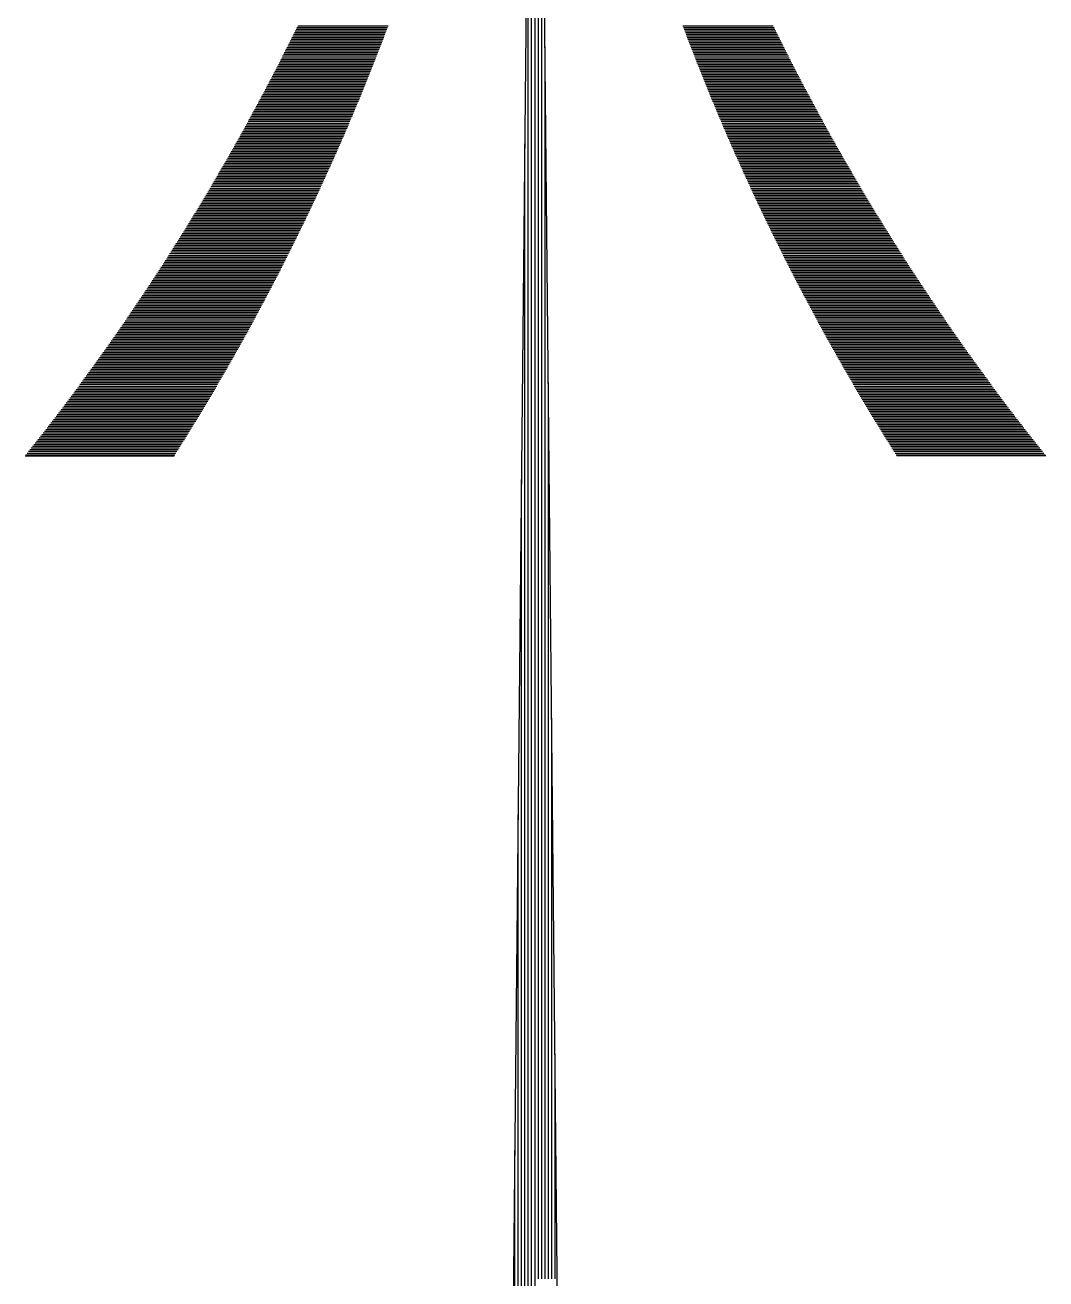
# Model space of a CAD drawing. Extents: x 208781 to 210549, y 749110 to 750610.
# Drawn here: x 210460.93 to 210499.02, y 750216.52 to 750263.3 of the extents above; entities that cross this region are included whole.
import ezdxf

# ---------------------------------------------------------------- set-up
doc = ezdxf.new("R2010")
doc.units = 0
for name, color, linetype in [('TR_GILAYON', 7, 'Continuous'), ('TR_GILYON', 7, 'Continuous'), ('TR_HZ', 7, 'Continuous')]:
    doc.layers.add(name, color=color, linetype=linetype)

# ---------------------------------------------------------------- blocks, each defined once
blk = doc.blocks.new('*X2')
at = {"color": 0}
for p, q in [((-18.289, -138.875), (-16.939, -138.875)), ((-18.28, -138.9), (-16.927, -138.9)), ((-18.271, -138.925), (-16.915, -138.925)), ((-18.261, -138.95), (-16.902, -138.95)), ((-18.252, -138.975), (-16.89, -138.975)), ((-18.242, -139), (-16.878, -139)), ((-18.233, -139.025), (-16.865, -139.025)), ((-18.223, -139.05), (-16.853, -139.05)), ((-18.214, -139.075), (-16.84, -139.075)), ((-18.204, -139.1), (-16.828, -139.1)), ((-18.194, -139.125), (-16.815, -139.125)), ((-18.185, -139.15), (-16.803, -139.15)), ((-18.175, -139.175), (-16.79, -139.175)), ((-18.166, -139.2), (-16.778, -139.2)), ((-18.156, -139.225), (-16.765, -139.225)), ((-18.146, -139.25), (-16.752, -139.25)), ((-18.136, -139.275), (-16.74, -139.275)), ((-18.127, -139.3), (-16.727, -139.3)), ((-18.117, -139.325), (-16.714, -139.325)), ((-18.107, -139.35), (-16.702, -139.35)), ((-18.097, -139.375), (-16.689, -139.375)), ((-18.087, -139.4), (-16.676, -139.4)), ((-18.078, -139.425), (-16.663, -139.425)), ((-18.068, -139.45), (-16.65, -139.45)), ((-18.058, -139.475), (-16.637, -139.475)), ((-18.048, -139.5), (-16.625, -139.5)), ((-18.038, -139.525), (-16.612, -139.525)), ((-18.028, -139.55), (-16.599, -139.55)), ((-18.018, -139.575), (-16.586, -139.575)), ((-18.008, -139.6), (-16.573, -139.6)), ((-17.998, -139.625), (-16.56, -139.625)), ((-17.988, -139.65), (-16.547, -139.65)), ((-17.978, -139.675), (-16.534, -139.675)), ((-17.968, -139.7), (-16.521, -139.7)), ((-17.958, -139.725), (-16.507, -139.725)), ((-17.947, -139.75), (-16.494, -139.75)), ((-17.937, -139.775), (-16.481, -139.775)), ((-17.927, -139.8), (-16.468, -139.8)), ((-17.917, -139.825), (-16.455, -139.825)), ((-17.907, -139.85), (-16.441, -139.85)), ((-17.896, -139.875), (-16.428, -139.875)), ((-17.886, -139.9), (-16.415, -139.9)), ((-17.876, -139.925), (-16.401, -139.925)), ((-17.865, -139.95), (-16.388, -139.95)), ((-17.855, -139.975), (-16.375, -139.975)), ((-17.845, -140), (-16.361, -140)), ((-17.834, -140.025), (-16.348, -140.025)), ((-17.824, -140.05), (-16.334, -140.05)), ((-17.813, -140.075), (-16.321, -140.075)), ((-17.803, -140.1), (-16.307, -140.1)), ((-17.792, -140.125), (-16.294, -140.125)), ((-17.782, -140.15), (-16.28, -140.15)), ((-17.771, -140.175), (-16.267, -140.175)), ((-17.761, -140.2), (-16.253, -140.2)), ((-17.75, -140.225), (-16.24, -140.225)), ((-17.74, -140.25), (-16.226, -140.25)), ((-17.729, -140.275), (-16.212, -140.275)), ((-17.718, -140.3), (-16.198, -140.3)), ((-17.708, -140.325), (-16.185, -140.325)), ((-17.697, -140.35), (-16.171, -140.35)), ((-17.686, -140.375), (-16.157, -140.375)), ((-17.676, -140.4), (-16.143, -140.4)), ((-17.665, -140.425), (-16.129, -140.425)), ((-17.654, -140.45), (-16.116, -140.45)), ((-17.643, -140.475), (-16.102, -140.475)), ((-17.632, -140.5), (-16.088, -140.5)), ((-17.622, -140.525), (-16.074, -140.525)), ((-17.611, -140.55), (-16.06, -140.55)), ((-17.6, -140.575), (-16.046, -140.575)), ((-17.589, -140.6), (-16.032, -140.6)), ((-17.578, -140.625), (-16.018, -140.625)), ((-17.567, -140.65), (-16.004, -140.65)), ((-17.556, -140.675), (-15.989, -140.675)), ((-17.545, -140.7), (-15.975, -140.7)), ((-17.534, -140.725), (-15.961, -140.725)), ((-17.523, -140.75), (-15.947, -140.75)), ((-17.512, -140.775), (-15.933, -140.775)), ((-17.501, -140.8), (-15.918, -140.8)), ((-17.489, -140.825), (-15.904, -140.825)), ((-17.478, -140.85), (-15.89, -140.85)), ((-17.467, -140.875), (-15.875, -140.875)), ((-17.456, -140.9), (-15.861, -140.9)), ((-17.445, -140.925), (-15.847, -140.925)), ((-17.433, -140.95), (-15.832, -140.95)), ((-17.422, -140.975), (-15.818, -140.975)), ((-17.411, -141), (-15.803, -141)), ((-17.399, -141.025), (-15.789, -141.025)), ((-17.388, -141.05), (-15.774, -141.05)), ((-17.377, -141.075), (-15.76, -141.075)), ((-17.365, -141.1), (-15.745, -141.1)), ((-17.354, -141.125), (-15.731, -141.125)), ((-17.343, -141.15), (-15.716, -141.15)), ((-17.331, -141.175), (-15.701, -141.175)), ((-17.32, -141.2), (-15.687, -141.2)), ((-17.308, -141.225), (-15.672, -141.225)), ((-17.296, -141.25), (-15.657, -141.25)), ((-17.285, -141.275), (-15.642, -141.275)), ((-17.273, -141.3), (-15.627, -141.3)), ((-17.262, -141.325), (-15.613, -141.325)), ((-17.25, -141.35), (-15.598, -141.35)), ((-17.238, -141.375), (-15.583, -141.375)), ((-17.227, -141.4), (-15.568, -141.4)), ((-17.215, -141.425), (-15.553, -141.425)), ((-17.203, -141.45), (-15.538, -141.45)), ((-17.192, -141.475), (-15.523, -141.475)), ((-17.18, -141.5), (-15.508, -141.5)), ((-17.168, -141.525), (-15.493, -141.525)), ((-17.156, -141.55), (-15.478, -141.55)), ((-17.144, -141.575), (-15.463, -141.575)), ((-17.132, -141.6), (-15.448, -141.6)), ((-17.121, -141.625), (-15.432, -141.625)), ((-17.109, -141.65), (-15.417, -141.65)), ((-17.097, -141.675), (-15.402, -141.675)), ((-17.085, -141.7), (-15.387, -141.7)), ((-17.073, -141.725), (-15.371, -141.725)), ((-17.061, -141.75), (-15.356, -141.75)), ((-17.049, -141.775), (-15.341, -141.775)), ((-17.037, -141.8), (-15.325, -141.8)), ((-17.024, -141.825), (-15.31, -141.825)), ((-17.012, -141.85), (-15.295, -141.85)), ((-17, -141.875), (-15.279, -141.875)), ((-16.988, -141.9), (-15.264, -141.9)), ((-16.976, -141.925), (-15.248, -141.925)), ((-16.964, -141.95), (-15.232, -141.95)), ((-16.951, -141.975), (-15.217, -141.975)), ((-16.939, -142), (-15.201, -142)), ((-16.927, -142.025), (-15.186, -142.025)), ((-16.915, -142.05), (-15.17, -142.05)), ((-16.902, -142.075), (-15.154, -142.075)), ((-16.89, -142.1), (-15.139, -142.1)), ((-16.877, -142.125), (-15.123, -142.125)), ((-16.865, -142.15), (-15.107, -142.15)), ((-16.853, -142.175), (-15.091, -142.175)), ((-16.84, -142.2), (-15.075, -142.2)), ((-16.828, -142.225), (-15.059, -142.225)), ((-16.815, -142.25), (-15.044, -142.25)), ((-16.803, -142.275), (-15.028, -142.275)), ((-16.79, -142.3), (-15.012, -142.3)), ((-16.777, -142.325), (-14.996, -142.325)), ((-16.765, -142.35), (-14.98, -142.35)), ((-16.752, -142.375), (-14.964, -142.375)), ((-16.739, -142.4), (-14.947, -142.4)), ((-16.727, -142.425), (-14.931, -142.425)), ((-16.714, -142.45), (-14.915, -142.45)), ((-16.701, -142.475), (-14.899, -142.475)), ((-16.689, -142.5), (-14.883, -142.5)), ((-16.676, -142.525), (-14.867, -142.525)), ((-16.663, -142.55), (-14.85, -142.55)), ((-16.65, -142.575), (-14.834, -142.575)), ((-16.637, -142.6), (-14.818, -142.6)), ((-16.624, -142.625), (-14.801, -142.625)), ((-16.611, -142.65), (-14.785, -142.65)), ((-16.598, -142.675), (-14.769, -142.675)), ((-16.586, -142.7), (-14.752, -142.7)), ((-16.573, -142.725), (-14.736, -142.725)), ((-16.56, -142.75), (-14.719, -142.75)), ((-16.546, -142.775), (-14.703, -142.775)), ((-16.533, -142.8), (-14.686, -142.8)), ((-16.52, -142.825), (-14.669, -142.825)), ((-16.507, -142.85), (-14.653, -142.85)), ((-16.494, -142.875), (-14.636, -142.875)), ((-16.481, -142.9), (-14.619, -142.9)), ((-16.468, -142.925), (-14.603, -142.925)), ((-16.454, -142.95), (-14.586, -142.95)), ((-16.441, -142.975), (-14.569, -142.975)), ((-16.428, -143), (-14.552, -143)), ((-16.415, -143.025), (-14.535, -143.025)), ((-16.401, -143.05), (-14.519, -143.05)), ((-16.388, -143.075), (-14.502, -143.075)), ((-16.375, -143.1), (-14.485, -143.1)), ((-16.361, -143.125), (-14.468, -143.125)), ((-16.348, -143.15), (-14.451, -143.15)), ((-16.334, -143.175), (-14.434, -143.175)), ((-16.321, -143.2), (-14.417, -143.2)), ((-16.307, -143.225), (-14.4, -143.225)), ((-16.294, -143.25), (-14.382, -143.25)), ((-16.28, -143.275), (-14.365, -143.275)), ((-16.267, -143.3), (-14.348, -143.3)), ((-16.253, -143.325), (-14.331, -143.325)), ((-16.239, -143.35), (-14.314, -143.35)), ((-16.226, -143.375), (-14.296, -143.375)), ((-16.212, -143.4), (-14.279, -143.4)), ((-16.198, -143.425), (-14.262, -143.425)), ((-16.184, -143.45), (-14.244, -143.45)), ((-16.171, -143.475), (-14.227, -143.475)), ((-16.157, -143.5), (-14.209, -143.5)), ((-16.143, -143.525), (-14.192, -143.525)), ((-16.129, -143.55), (-14.174, -143.55)), ((-16.115, -143.575), (-14.157, -143.575)), ((-16.101, -143.6), (-14.139, -143.6)), ((-16.087, -143.625), (-14.122, -143.625)), ((-16.073, -143.65), (-14.104, -143.65)), ((-16.059, -143.675), (-14.086, -143.675)), ((-16.045, -143.7), (-14.069, -143.7)), ((-16.031, -143.725), (-14.051, -143.725)), ((-16.017, -143.75), (-14.033, -143.75)), ((-16.003, -143.775), (-14.015, -143.775)), ((-15.989, -143.8), (-13.997, -143.8)), ((-15.975, -143.825), (-13.979, -143.825)), ((-15.961, -143.85), (-13.962, -143.85)), ((-15.947, -143.875), (-13.944, -143.875)), ((-15.932, -143.9), (-13.926, -143.9)), ((-15.918, -143.925), (-13.908, -143.925)), ((-15.904, -143.95), (-13.89, -143.95)), ((-15.889, -143.975), (-13.871, -143.975)), ((-15.875, -144), (-13.853, -144)), ((-15.861, -144.025), (-13.835, -144.025)), ((-15.846, -144.05), (-13.817, -144.05)), ((-15.832, -144.075), (-13.799, -144.075)), ((-15.817, -144.1), (-13.781, -144.1)), ((-15.803, -144.125), (-13.762, -144.125)), ((-15.788, -144.15), (-13.744, -144.15)), ((-15.774, -144.175), (-13.726, -144.175)), ((-15.759, -144.2), (-13.707, -144.2)), ((-15.745, -144.225), (-13.689, -144.225)), ((-15.73, -144.25), (-13.67, -144.25)), ((-15.715, -144.275), (-13.652, -144.275)), ((-15.701, -144.3), (-13.633, -144.3)), ((-15.686, -144.325), (-13.615, -144.325)), ((-15.671, -144.35), (-13.596, -144.35)), ((-15.657, -144.375), (-13.578, -144.375)), ((-15.642, -144.4), (-13.559, -144.4)), ((-15.627, -144.425), (-13.54, -144.425)), ((-15.612, -144.45), (-13.521, -144.45)), ((-15.597, -144.475), (-13.503, -144.475)), ((-15.582, -144.5), (-13.484, -144.5)), ((-15.567, -144.525), (-13.465, -144.525)), ((-15.553, -144.55), (-13.446, -144.55)), ((-15.538, -144.575), (-13.427, -144.575)), ((-15.523, -144.6), (-13.408, -144.6)), ((-15.507, -144.625), (-13.389, -144.625)), ((-15.492, -144.65), (-13.37, -144.65)), ((-15.477, -144.675), (-13.351, -144.675)), ((-15.462, -144.7), (-13.332, -144.7)), ((-15.447, -144.725), (-13.313, -144.725)), ((-15.432, -144.75), (-13.294, -144.75)), ((-15.417, -144.775), (-13.275, -144.775)), ((-15.401, -144.8), (-13.256, -144.8)), ((-15.386, -144.825), (-13.236, -144.825)), ((-15.371, -144.85), (-13.217, -144.85)), ((-15.355, -144.875), (-13.198, -144.875)), ((-15.34, -144.9), (-13.178, -144.9)), ((-15.325, -144.925), (-13.159, -144.925)), ((-15.309, -144.95), (-13.139, -144.95)), ((-15.294, -144.975), (-13.12, -144.975)), ((-15.278, -145), (-13.1, -145)), ((-15.263, -145.025), (-13.081, -145.025)), ((-15.247, -145.05), (-13.061, -145.05)), ((-15.232, -145.075), (-13.042, -145.075)), ((-15.216, -145.1), (-13.022, -145.1)), ((-15.201, -145.125), (-13.002, -145.125)), ((-15.185, -145.15), (-12.983, -145.15)), ((-15.169, -145.175), (-12.963, -145.175)), ((-15.154, -145.2), (-12.943, -145.2)), ((-15.138, -145.225), (-12.923, -145.225)), ((-15.122, -145.25), (-12.903, -145.25)), ((-15.106, -145.275), (-12.883, -145.275))]:
    blk.add_line(p, q, dxfattribs=at)
blk = doc.blocks.new('*X3')
at = {"color": 0}
for p, q in [((-24.112, -139.025), (-22.745, -139.025)), ((-24.1, -139), (-22.735, -139)), ((-24.088, -138.975), (-22.726, -138.975)), ((-24.075, -138.95), (-22.716, -138.95)), ((-24.063, -138.925), (-22.707, -138.925)), ((-24.051, -138.9), (-22.698, -138.9)), ((-24.038, -138.875), (-22.688, -138.875)), ((-24.2, -139.2), (-22.812, -139.2)), ((-24.187, -139.175), (-22.802, -139.175)), ((-24.175, -139.15), (-22.793, -139.15)), ((-24.162, -139.125), (-22.783, -139.125)), ((-24.15, -139.1), (-22.774, -139.1)), ((-24.137, -139.075), (-22.764, -139.075)), ((-24.125, -139.05), (-22.754, -139.05)), ((-24.302, -139.4), (-22.89, -139.4)), ((-24.289, -139.375), (-22.88, -139.375)), ((-24.276, -139.35), (-22.87, -139.35)), ((-24.263, -139.325), (-22.861, -139.325)), ((-24.251, -139.3), (-22.851, -139.3)), ((-24.238, -139.275), (-22.841, -139.275)), ((-24.225, -139.25), (-22.831, -139.25)), ((-24.213, -139.225), (-22.822, -139.225)), ((-24.392, -139.575), (-22.96, -139.575)), ((-24.379, -139.55), (-22.95, -139.55)), ((-24.366, -139.525), (-22.94, -139.525)), ((-24.353, -139.5), (-22.93, -139.5)), ((-24.34, -139.475), (-22.92, -139.475)), ((-24.327, -139.45), (-22.91, -139.45)), ((-24.314, -139.425), (-22.9, -139.425)), ((-24.497, -139.775), (-23.04, -139.775)), ((-24.483, -139.75), (-23.03, -139.75)), ((-24.47, -139.725), (-23.02, -139.725)), ((-24.457, -139.7), (-23.01, -139.7)), ((-24.444, -139.675), (-23, -139.675)), ((-24.431, -139.65), (-22.99, -139.65)), ((-24.418, -139.625), (-22.98, -139.625)), ((-24.405, -139.6), (-22.97, -139.6)), ((-24.589, -139.95), (-23.112, -139.95)), ((-24.576, -139.925), (-23.102, -139.925)), ((-24.563, -139.9), (-23.092, -139.9)), ((-24.549, -139.875), (-23.081, -139.875)), ((-24.536, -139.85), (-23.071, -139.85)), ((-24.523, -139.825), (-23.061, -139.825)), ((-24.51, -139.8), (-23.051, -139.8)), ((-24.697, -140.15), (-23.196, -140.15)), ((-24.684, -140.125), (-23.185, -140.125)), ((-24.67, -140.1), (-23.175, -140.1)), ((-24.657, -140.075), (-23.164, -140.075)), ((-24.643, -140.05), (-23.154, -140.05)), ((-24.63, -140.025), (-23.143, -140.025)), ((-24.616, -140), (-23.133, -140)), ((-24.603, -139.975), (-23.123, -139.975)), ((-24.793, -140.325), (-23.27, -140.325)), ((-24.779, -140.3), (-23.259, -140.3)), ((-24.765, -140.275), (-23.249, -140.275)), ((-24.752, -140.25), (-23.238, -140.25)), ((-24.738, -140.225), (-23.227, -140.225)), ((-24.724, -140.2), (-23.217, -140.2)), ((-24.711, -140.175), (-23.206, -140.175)), ((-24.904, -140.525), (-23.356, -140.525)), ((-24.89, -140.5), (-23.345, -140.5)), ((-24.876, -140.475), (-23.334, -140.475)), ((-24.862, -140.45), (-23.324, -140.45)), ((-24.848, -140.425), (-23.313, -140.425)), ((-24.834, -140.4), (-23.302, -140.4)), ((-24.82, -140.375), (-23.291, -140.375)), ((-24.807, -140.35), (-23.281, -140.35)), ((-25.002, -140.7), (-23.433, -140.7)), ((-24.988, -140.675), (-23.422, -140.675)), ((-24.974, -140.65), (-23.411, -140.65)), ((-24.96, -140.625), (-23.4, -140.625)), ((-24.946, -140.6), (-23.389, -140.6)), ((-24.932, -140.575), (-23.378, -140.575)), ((-24.918, -140.55), (-23.367, -140.55)), ((-25.116, -140.9), (-23.522, -140.9)), ((-25.102, -140.875), (-23.511, -140.875)), ((-25.088, -140.85), (-23.499, -140.85)), ((-25.073, -140.825), (-23.488, -140.825)), ((-25.059, -140.8), (-23.477, -140.8)), ((-25.045, -140.775), (-23.466, -140.775)), ((-25.031, -140.75), (-23.455, -140.75)), ((-25.016, -140.725), (-23.444, -140.725)), ((-25.218, -141.075), (-23.601, -141.075)), ((-25.203, -141.05), (-23.589, -141.05)), ((-25.189, -141.025), (-23.578, -141.025)), ((-25.174, -141), (-23.567, -141)), ((-25.16, -140.975), (-23.555, -140.975)), ((-25.145, -140.95), (-23.544, -140.95)), ((-25.131, -140.925), (-23.533, -140.925)), ((-25.335, -141.275), (-23.693, -141.275)), ((-25.32, -141.25), (-23.681, -141.25)), ((-25.306, -141.225), (-23.67, -141.225)), ((-25.291, -141.2), (-23.658, -141.2)), ((-25.276, -141.175), (-23.647, -141.175)), ((-25.262, -141.15), (-23.635, -141.15)), ((-25.247, -141.125), (-23.624, -141.125)), ((-25.232, -141.1), (-23.612, -141.1)), ((-25.44, -141.45), (-23.774, -141.45)), ((-25.425, -141.425), (-23.763, -141.425)), ((-25.41, -141.4), (-23.751, -141.4)), ((-25.395, -141.375), (-23.739, -141.375)), ((-25.38, -141.35), (-23.727, -141.35)), ((-25.365, -141.325), (-23.716, -141.325)), ((-25.35, -141.3), (-23.704, -141.3)), ((-25.56, -141.65), (-23.869, -141.65)), ((-25.545, -141.625), (-23.857, -141.625)), ((-25.53, -141.6), (-23.845, -141.6)), ((-25.515, -141.575), (-23.833, -141.575)), ((-25.5, -141.55), (-23.821, -141.55)), ((-25.485, -141.525), (-23.81, -141.525)), ((-25.47, -141.5), (-23.798, -141.5)), ((-25.455, -141.475), (-23.786, -141.475)), ((-25.668, -141.825), (-23.953, -141.825)), ((-25.652, -141.8), (-23.941, -141.8)), ((-25.637, -141.775), (-23.929, -141.775)), ((-25.622, -141.75), (-23.917, -141.75)), ((-25.606, -141.725), (-23.905, -141.725)), ((-25.591, -141.7), (-23.893, -141.7)), ((-25.576, -141.675), (-23.881, -141.675)), ((-25.792, -142.025), (-24.051, -142.025)), ((-25.776, -142), (-24.038, -142)), ((-25.761, -141.975), (-24.026, -141.975)), ((-25.745, -141.95), (-24.014, -141.95)), ((-25.73, -141.925), (-24.002, -141.925)), ((-25.714, -141.9), (-23.99, -141.9)), ((-25.699, -141.875), (-23.977, -141.875)), ((-25.683, -141.85), (-23.965, -141.85)), ((-25.902, -142.2), (-24.137, -142.2)), ((-25.886, -142.175), (-24.125, -142.175)), ((-25.871, -142.15), (-24.113, -142.15)), ((-25.855, -142.125), (-24.1, -142.125)), ((-25.839, -142.1), (-24.088, -142.1)), ((-25.823, -142.075), (-24.075, -142.075)), ((-25.808, -142.05), (-24.063, -142.05)), ((-26.03, -142.4), (-24.238, -142.4)), ((-26.014, -142.375), (-24.225, -142.375)), ((-25.998, -142.35), (-24.213, -142.35)), ((-25.982, -142.325), (-24.2, -142.325)), ((-25.966, -142.3), (-24.188, -142.3)), ((-25.95, -142.275), (-24.175, -142.275)), ((-25.934, -142.25), (-24.162, -142.25)), ((-25.918, -142.225), (-24.15, -142.225)), ((-26.144, -142.575), (-24.327, -142.575)), ((-26.127, -142.55), (-24.315, -142.55)), ((-26.111, -142.525), (-24.302, -142.525)), ((-26.095, -142.5), (-24.289, -142.5)), ((-26.079, -142.475), (-24.276, -142.475)), ((-26.062, -142.45), (-24.264, -142.45)), ((-26.046, -142.425), (-24.251, -142.425)), ((-26.275, -142.775), (-24.431, -142.775)), ((-26.258, -142.75), (-24.418, -142.75)), ((-26.242, -142.725), (-24.405, -142.725)), ((-26.225, -142.7), (-24.392, -142.7)), ((-26.209, -142.675), (-24.379, -142.675)), ((-26.193, -142.65), (-24.366, -142.65)), ((-26.176, -142.625), (-24.353, -142.625)), ((-26.16, -142.6), (-24.34, -142.6)), ((-26.392, -142.95), (-24.523, -142.95)), ((-26.375, -142.925), (-24.51, -142.925)), ((-26.358, -142.9), (-24.497, -142.9)), ((-26.341, -142.875), (-24.484, -142.875)), ((-26.325, -142.85), (-24.47, -142.85)), ((-26.308, -142.825), (-24.457, -142.825)), ((-26.292, -142.8), (-24.444, -142.8)), ((-26.527, -143.15), (-24.63, -143.15)), ((-26.51, -143.125), (-24.616, -143.125)), ((-26.493, -143.1), (-24.603, -143.1)), ((-26.476, -143.075), (-24.59, -143.075)), ((-26.459, -143.05), (-24.576, -143.05)), ((-26.442, -143.025), (-24.563, -143.025)), ((-26.425, -143), (-24.55, -143)), ((-26.408, -142.975), (-24.536, -142.975)), ((-26.647, -143.325), (-24.725, -143.325)), ((-26.63, -143.3), (-24.711, -143.3)), ((-26.612, -143.275), (-24.697, -143.275)), ((-26.595, -143.25), (-24.684, -143.25)), ((-26.578, -143.225), (-24.67, -143.225)), ((-26.561, -143.2), (-24.657, -143.2)), ((-26.544, -143.175), (-24.643, -143.175)), ((-26.768, -143.5), (-24.821, -143.5)), ((-26.751, -143.475), (-24.807, -143.475)), ((-26.733, -143.45), (-24.793, -143.45)), ((-26.716, -143.425), (-24.779, -143.425)), ((-26.699, -143.4), (-24.766, -143.4)), ((-26.681, -143.375), (-24.752, -143.375)), ((-26.664, -143.35), (-24.738, -143.35)), ((-26.909, -143.7), (-24.932, -143.7)), ((-26.891, -143.675), (-24.918, -143.675)), ((-26.874, -143.65), (-24.904, -143.65)), ((-26.856, -143.625), (-24.89, -143.625)), ((-26.838, -143.6), (-24.876, -143.6)), ((-26.821, -143.575), (-24.862, -143.575)), ((-26.803, -143.55), (-24.848, -143.55)), ((-26.786, -143.525), (-24.835, -143.525)), ((-27.034, -143.875), (-25.031, -143.875)), ((-27.016, -143.85), (-25.017, -143.85)), ((-26.998, -143.825), (-25.003, -143.825)), ((-26.98, -143.8), (-24.988, -143.8)), ((-26.962, -143.775), (-24.974, -143.775)), ((-26.945, -143.75), (-24.96, -143.75)), ((-26.927, -143.725), (-24.946, -143.725)), ((-27.179, -144.075), (-25.146, -144.075)), ((-27.161, -144.05), (-25.131, -144.05)), ((-27.142, -144.025), (-25.117, -144.025)), ((-27.124, -144), (-25.102, -144)), ((-27.106, -143.975), (-25.088, -143.975)), ((-27.088, -143.95), (-25.074, -143.95)), ((-27.07, -143.925), (-25.06, -143.925)), ((-27.052, -143.9), (-25.045, -143.9)), ((-27.307, -144.25), (-25.247, -144.25)), ((-27.289, -144.225), (-25.233, -144.225)), ((-27.27, -144.2), (-25.218, -144.2)), ((-27.252, -144.175), (-25.204, -144.175)), ((-27.234, -144.15), (-25.189, -144.15)), ((-27.215, -144.125), (-25.175, -144.125)), ((-27.197, -144.1), (-25.16, -144.1)), ((-27.456, -144.45), (-25.365, -144.45)), ((-27.437, -144.425), (-25.351, -144.425)), ((-27.419, -144.4), (-25.336, -144.4)), ((-27.4, -144.375), (-25.321, -144.375)), ((-27.381, -144.35), (-25.306, -144.35)), ((-27.363, -144.325), (-25.291, -144.325)), ((-27.344, -144.3), (-25.277, -144.3)), ((-27.326, -144.275), (-25.262, -144.275)), ((-27.588, -144.625), (-25.47, -144.625)), ((-27.569, -144.6), (-25.455, -144.6)), ((-27.55, -144.575), (-25.44, -144.575)), ((-27.531, -144.55), (-25.425, -144.55)), ((-27.512, -144.525), (-25.41, -144.525)), ((-27.494, -144.5), (-25.395, -144.5)), ((-27.475, -144.475), (-25.38, -144.475)), ((-27.741, -144.825), (-25.591, -144.825)), ((-27.722, -144.8), (-25.576, -144.8)), ((-27.703, -144.775), (-25.561, -144.775)), ((-27.684, -144.75), (-25.546, -144.75)), ((-27.664, -144.725), (-25.531, -144.725)), ((-27.645, -144.7), (-25.515, -144.7)), ((-27.626, -144.675), (-25.5, -144.675)), ((-27.607, -144.65), (-25.485, -144.65)), ((-27.877, -145), (-25.699, -145)), ((-27.858, -144.975), (-25.684, -144.975)), ((-27.838, -144.95), (-25.668, -144.95)), ((-27.819, -144.925), (-25.653, -144.925)), ((-27.799, -144.9), (-25.637, -144.9)), ((-27.78, -144.875), (-25.622, -144.875)), ((-27.761, -144.85), (-25.607, -144.85)), ((-28.035, -145.2), (-25.824, -145.2)), ((-28.015, -145.175), (-25.808, -145.175)), ((-27.995, -145.15), (-25.793, -145.15)), ((-27.975, -145.125), (-25.777, -145.125)), ((-27.955, -145.1), (-25.761, -145.1)), ((-27.936, -145.075), (-25.746, -145.075)), ((-27.916, -145.05), (-25.73, -145.05)), ((-27.897, -145.025), (-25.715, -145.025)), ((-28.094, -145.275), (-25.871, -145.275)), ((-28.074, -145.25), (-25.855, -145.25)), ((-28.054, -145.225), (-25.84, -145.225))]:
    blk.add_line(p, q, dxfattribs=at)
blk = doc.blocks.new('ZAFON')
for p, q in [((-20.496, -157.576), (-20.496, -125.608)), ((-20.446, -157.576), (-20.446, -129.168)), ((-20.546, -157.576), (-20.546, -130.616)), ((-20.396, -157.576), (-20.396, -134.178)), ((-20.596, -157.576), (-20.596, -135.625)), ((-20.346, -157.576), (-20.346, -139.188)), ((-20.646, -157.576), (-20.646, -140.634)), ((-20.296, -157.576), (-20.296, -144.198)), ((-20.696, -157.576), (-20.696, -145.643)), ((-20.246, -157.576), (-20.246, -149.208)), ((-20.746, -157.576), (-20.746, -150.651)), ((-20.196, -157.576), (-20.196, -154.219)), ((-20.796, -157.576), (-20.796, -155.66)), ((-20.869, -225.071), (-20.796, -157.576)), ((-20.819, -225.071), (-20.746, -157.576)), ((-20.769, -225.071), (-20.696, -157.576)), ((-20.719, -225.071), (-20.646, -157.576)), ((-20.669, -225.071), (-20.596, -157.576)), ((-20.619, -225.071), (-20.546, -157.576)), ((-20.569, -225.071), (-20.496, -157.576))]:
    blk.add_line(p, q)
at = {"layer": 'TR_GILAYON'}
for p, q in [((-28.108, -145.292), (-25.882, -145.292)), ((-12.87, -145.292), (-15.096, -145.292))]:
    blk.add_line(p, q, dxfattribs=at)
at = {"layer": 'TR_HZ'}
for p, q in [((-21.489, -225.071), (-20.491, -125.125)), ((-19.489, -225.071), (-20.486, -125.125))]:
    blk.add_line(p, q, dxfattribs=at)
for name in ['*X3', '*X2']:
    blk.add_blockref(name, (0, 0))

msp = doc.modelspace()

# ---------------------------------------------------------------- block references
at = {"layer": 'TR_GILYON', "xscale": 2.5, "yscale": 2.5, "zscale": 2.5}
msp.add_blockref('ZAFON', (210531.199, 750610.459), dxfattribs=at)

doc.saveas('drawing.dxf')
